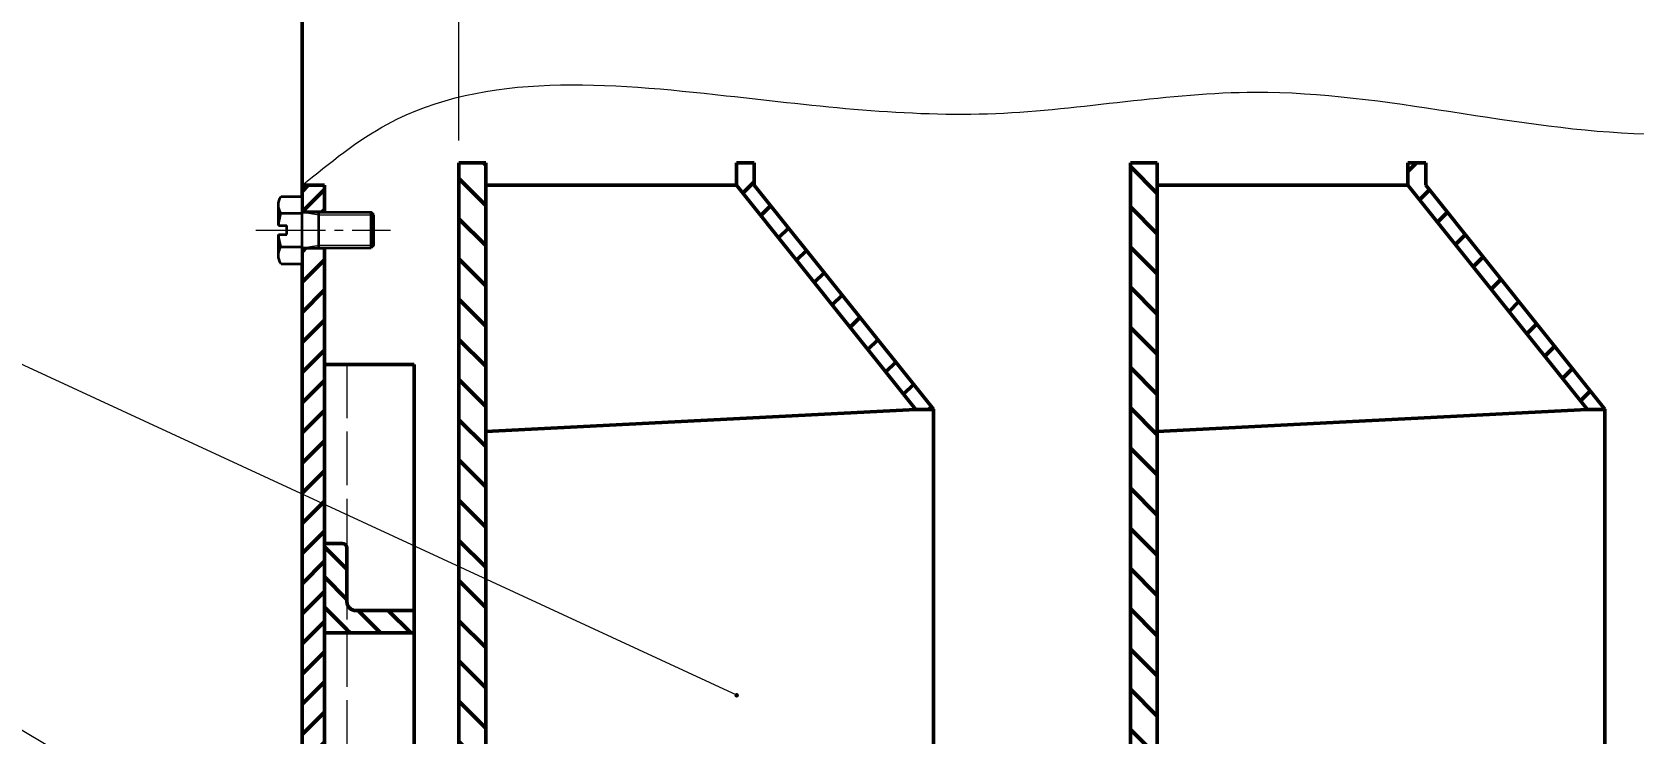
# Model space of a CAD drawing. Header units: millimetres. Extents: x 205 to 2583, y 885 to 2567.
# Drawn here: x 1344.1 to 1701.9, y 2037.6 to 2194.4 of the extents above; entities that cross this region are included whole.
import ezdxf

# ---------------------------------------------------------------- set-up
doc = ezdxf.new("R2010")
doc.units = ezdxf.units.MM
for name, pattern in [('ACAD_ISO02W100', [15, 12, -3]), ('CENTER', [50.8, 31.75, -6.35, 6.35, -6.35]), ('点画线', [18, 12, -2, 2, -2])]:
    doc.linetypes.add(name, pattern=pattern)
doc.layers.get('0').update_dxf_attribs({"lineweight": 18})
for name, color, linetype, lineweight in [('中心线层', 1, '点画线', 18), ('尺寸线层', 3, 'Continuous', 18), ('点划线', 1, 'CENTER', 18), ('粗实线', 7, 'Continuous', 50), ('粗实线层', 7, 'Continuous', 35), ('细实线层', 7, 'Continuous', 18), ('虚线', 2, 'ACAD_ISO02W100', 18)]:
    doc.layers.add(name, color=color, linetype=linetype, lineweight=lineweight)
doc.styles.get("Standard").update_dxf_attribs({"font": ''})
doc.styles.add('标准', font='', dxfattribs={"width": 0.667})
doc.styles.get('Standard').set_extended_font_data('arial')
doc.styles.get('标准').set_extended_font_data('宋体')
doc.dimstyles.new('角度标注', dxfattribs={"dimscale": 5, "dimtxt": 3.5, "dimasz": 3, "dimexe": 3, "dimexo": 1, "dimgap": 1, "dimtad": 1, "dimtih": 1, "dimtoh": 1, "dimdsep": 46, "dimtxsty": 'Standard', "dimcen": 1.5, "dimdle": 6, "dimaunit": 1, "dimadec": 0, "dimazin": 0, "dimtfac": 1, "dimtmove": 0, "dimatfit": 3, "dimfxl": 1, "dimtolj": 1, "dimarcsym": 0})
pattern_1 = [(135, (0, 0), (-3.367596, -3.367596), [])]
pattern_2 = [(135, (0, 0), (-4.490128, -4.490128), [])]
pattern_3 = [(45, (0, 0), (-4.490128, 4.490128), [])]

# ---------------------------------------------------------------- blocks, each defined once
blk = doc.blocks.new('*X29')
at = {"layer": '细实线层', "lineweight": 18}
h = blk.add_hatch(color=0, dxfattribs=at)
edge = h.paths.add_edge_path(flags=0)
edge.add_arc((0, 0), 0.5, 0, 360)
at = {"layer": '细实线层', "color": 0}
for p, q in [((-172.07, 79.64), (-212.07, 79.64)), ((0, 0), (-172.07, 79.64))]:
    blk.add_line(p, q, dxfattribs=at)
at = {"layer": '细实线层', "color": 0, "lineweight": 18, "insert": (-192.07, 84.44), "char_height": 19.553, "width": 70.4, "attachment_point": 8, "line_spacing_factor": 1.15057, "style": '标准'}
blk.add_mtext('\\T1.1;5', dxfattribs=at)
blk = doc.blocks.new('*X30')
at = {"layer": '细实线层', "lineweight": 18}
h = blk.add_hatch(color=0, dxfattribs=at)
edge = h.paths.add_edge_path(flags=0)
edge.add_arc((0, 0), 0.5, 0, 360)
at = {"layer": '细实线层', "color": 0}
for p, q in [((-109.66, 64.78), (-149.66, 64.78)), ((0, 0), (-109.66, 64.78))]:
    blk.add_line(p, q, dxfattribs=at)
at = {"layer": '细实线层', "color": 0, "lineweight": 18, "insert": (-129.66, 69.58), "char_height": 19.777, "width": 70.4, "attachment_point": 8, "line_spacing_factor": 1.15057, "style": '标准'}
blk.add_mtext('\\T1.1;6', dxfattribs=at)
blk = doc.blocks.new('*X36')
at = {"layer": '中心线层'}
blk.add_line((-6.8, 0), (17.5, 0), dxfattribs=at)
at = {"layer": '粗实线层'}
for p, q in [((-4.7, 7.51), (0, 7.51)), ((0, 7.51), (0, -7.51)), ((-5.3, 5.63), (-5.3, 1)), ((-4.7, 3.75), (0, 3.75)), ((0, 4), (15.4, 4)), ((3.75, 4), (3.75, -4)), ((16, 3.4), (15.4, 4)), ((15.4, 4), (15.4, -4)), ((-5.3, 1), (-3.4, 1)), ((-3.4, 1), (-3.4, -1)), ((16, 3.4), (16, -3.4)), ((-5.3, -1), (-3.4, -1)), ((-5.3, -1), (-5.3, -5.63)), ((16, -3.4), (15.4, -4)), ((-4.7, -3.75), (0, -3.75)), ((0, -4), (15.4, -4)), ((-4.7, -7.51), (0, -7.51))]:
    blk.add_line(p, q, dxfattribs=at)
for centre, radius, start, end in [((-2.07, 5.63), 3.23, 144.43, 215.57), ((6.7, 0), 12, 161.7761, 175.2198), ((6.7, 0), 12, 184.7802, 198.2239), ((-2.07, -5.63), 3.23, 144.43, 215.57)]:
    blk.add_arc(centre, radius, start, end, dxfattribs=at)
at = {"layer": '细实线层'}
for p, q in [((0, 4), (3.75, 3.4)), ((3.75, 3.4), (16, 3.4)), ((0, -4), (3.75, -3.4)), ((3.75, -3.4), (16, -3.4))]:
    blk.add_line(p, q, dxfattribs=at)
blk = doc.blocks.new('*X44')
at = {"layer": '尺寸线层', "linetype": 'Continuous'}
for points in [[(1404.4, 2325.78), (1389.4, 2328.28), (1389.4, 2323.28)], [(1439.4, 2325.78), (1454.4, 2328.28), (1454.4, 2323.28)]]:
    blk.add_hatch(color=0, dxfattribs=at).paths.add_polyline_path(points, flags=0)
at = {"layer": '尺寸线层', "color": 0, "linetype": 'Continuous'}
for p, q in [((1404.4, 2265.18), (1404.4, 2340.78)), ((1439.4, 2170.18), (1439.4, 2340.78)), ((1374.4, 2325.78), (1469.4, 2325.78))]:
    blk.add_line(p, q, dxfattribs=at)
at = {"layer": '尺寸线层', "color": 0, "insert": (1421.9, 2339.71), "char_height": 17.5, "width": 50.3659, "attachment_point": 5}
blk.add_mtext('35', dxfattribs=at)
blk = doc.blocks.new('_CAXARROW')
blk.add_hatch(color=0).paths.add_polyline_path([(0, 0), (-1, 0.125), (-1, -0.125)], flags=0)

msp = doc.modelspace()

# ---------------------------------------------------------------- hatches: boundary and pattern name
at = {"layer": '粗实线'}
h = msp.add_hatch(dxfattribs=at)
h.set_pattern_fill('ANSI31', color=3, style=0, pattern_type=0)
h.set_pattern_definition(pattern_2)
h.paths.add_polyline_path([(1445.405, 2165.182), (1439.405, 2165.182), (1439.405, 2035.182), (1439.405, 2034.682), (1439.405, 2027.682), (1445.405, 2027.682)], flags=0)
h = msp.add_hatch(dxfattribs=at)
h.set_pattern_fill('ANSI31', color=3, style=0, pattern_type=0)
h.set_pattern_definition(pattern_3)
h.paths.add_polyline_path([(1541.458, 2110.116), (1545.405, 2110.116), (1545.405, 2110.182), (1505.405, 2160.182), (1505.405, 2165.182), (1501.405, 2165.182), (1501.405, 2160.182)], flags=0)
h = msp.add_hatch(dxfattribs=at)
h.set_pattern_fill('ANSI31', color=3, style=0, pattern_type=0)
h.set_pattern_definition(pattern_2)
h.paths.add_polyline_path([(1595.405, 2165.182), (1589.405, 2165.182), (1589.405, 2035.182), (1589.405, 2034.682), (1589.405, 2027.682), (1595.405, 2027.682)], flags=0)
h = msp.add_hatch(dxfattribs=at)
h.set_pattern_fill('ANSI31', color=3, style=0, pattern_type=0)
h.set_pattern_definition(pattern_3)
h.paths.add_polyline_path([(1691.458, 2110.116), (1695.405, 2110.116), (1695.405, 2110.182), (1655.405, 2160.182), (1655.405, 2165.182), (1651.405, 2165.182), (1651.405, 2160.182)], flags=0)
h = msp.add_hatch(dxfattribs=at)
h.set_pattern_fill('ANSI31', color=3, style=0, pattern_type=0)
h.paths.add_polyline_path([(1404.405, 2154.182), (1409.405, 2154.182), (1409.405, 2160.182), (1404.405, 2160.182)], flags=0)
h = msp.add_hatch(dxfattribs=at)
h.set_pattern_fill('ANSI31', color=3, style=0, pattern_type=0)
h.set_pattern_definition([(45, (0, 0), (-3.367596, 3.367596), [])])
h.paths.add_polyline_path([(1409.405, 2146.182), (1404.405, 2146.182), (1404.405, 1980.182), (1404.405, 1972.404), (1409.405, 1972.404), (1409.405, 1980.182)], flags=0)
h = msp.add_hatch(dxfattribs=at)
h.set_pattern_fill('ANSI31', color=3, style=0, pattern_type=0)
h.set_pattern_definition(pattern_1)
edge = h.paths.add_edge_path(flags=0)
edge.add_line((1409.405, 2060.182), (1414.405, 2060.182))
edge.add_line((1414.405, 2060.182), (1414.405, 2079.182))
edge.add_arc((1413.405, 2079.182), 1, 0, 90)
edge.add_line((1413.405, 2080.182), (1409.405, 2080.182))
edge.add_line((1409.405, 2080.182), (1409.405, 2060.182))
h = msp.add_hatch(dxfattribs=at)
h.set_pattern_fill('ANSI31', color=3, style=0, pattern_type=0)
h.set_pattern_definition(pattern_1)
edge = h.paths.add_edge_path(flags=0)
edge.add_line((1429.405, 2065.182), (1416.405, 2065.182))
edge.add_arc((1416.405, 2067.182), 2, 180, 270, ccw=False)
edge.add_line((1414.405, 2067.182), (1414.405, 2060.182))
edge.add_line((1414.405, 2060.182), (1429.405, 2060.182))
edge.add_line((1429.405, 2060.182), (1429.405, 2065.182))

# ---------------------------------------------------------------- linework, layer by layer
at = {"layer": '点划线'}
msp.add_line((1394.062, 2150.182), (1424.163, 2150.182), dxfattribs=at)
at = {"layer": '粗实线'}
for p, q in [((1404.405, 2260.182), (1404.405, 1540.183)), ((1439.405, 2165.182), (1445.405, 2165.182)), ((1439.405, 2165.182), (1439.405, 2035.182)), ((1445.405, 2165.182), (1445.405, 2010.182)), ((1505.405, 2165.182), (1501.405, 2165.182)), ((1501.405, 2165.182), (1501.405, 2160.182)), ((1505.405, 2160.182), (1505.405, 2165.182)), ((1589.405, 2165.182), (1595.405, 2165.182)), ((1589.405, 2165.182), (1589.405, 2035.182)), ((1595.405, 2165.182), (1595.405, 2010.182)), ((1655.405, 2165.182), (1651.405, 2165.182)), ((1651.405, 2165.182), (1651.405, 2160.182)), ((1655.405, 2160.182), (1655.405, 2165.182)), ((1409.405, 2160.182), (1404.405, 2160.182)), ((1404.405, 2160.182), (1404.405, 1980.182)), ((1409.405, 2160.182), (1409.405, 1980.182)), ((1445.405, 2160.182), (1501.405, 2160.182)), ((1541.405, 2110.182), (1501.405, 2160.182)), ((1505.405, 2160.182), (1545.405, 2110.182)), ((1595.405, 2160.182), (1651.405, 2160.182)), ((1691.405, 2110.182), (1651.405, 2160.182)), ((1655.405, 2160.182), (1695.405, 2110.182)), ((1404.405, 2150.182), (1404.405, 2154.182)), ((1404.405, 2154.182), (1409.405, 2154.182)), ((1404.405, 2146.182), (1409.405, 2146.182)), ((1409.405, 2120.182), (1429.405, 2120.182)), ((1409.405, 2120.182), (1414.405, 2120.182)), ((1429.405, 2120.182), (1429.405, 1800.182)), ((1445.405, 2105.151), (1541.458, 2110.116)), ((1541.405, 2110.182), (1541.458, 2110.116)), ((1541.458, 2110.116), (1545.405, 2110.116)), ((1545.405, 1971.404), (1545.405, 2110.182)), ((1595.405, 2105.151), (1691.458, 2110.116)), ((1691.405, 2110.182), (1691.458, 2110.116)), ((1691.458, 2110.116), (1695.405, 2110.116)), ((1695.405, 1971.404), (1695.405, 2110.182)), ((1409.405, 2080.182), (1413.405, 2080.182)), ((1414.405, 2079.182), (1414.405, 2067.182)), ((1416.405, 2065.182), (1429.405, 2065.182)), ((1414.405, 2060.182), (1409.405, 2060.182)), ((1414.405, 2060.182), (1429.405, 2060.182))]:
    msp.add_line(p, q, dxfattribs=at)
for centre, radius, start, end in [((1413.405, 2079.182), 1, 0, 90), ((1416.405, 2067.182), 2, 180, 270)]:
    msp.add_arc(centre, radius, start, end, dxfattribs=at)
at = {"layer": '细实线层'}
msp.add_open_spline([(1404.405, 2160.182), (1410.579, 2165.205), (1436.695, 2186.449), (1495.171, 2181.055), (1558.354, 2173.011), (1627.286, 2186.823), (1712.466, 2161.386), (1814.219, 2194.275), (1915.034, 2167.368), (1988.279, 2186.344), (2025.153, 2181.078), (2034.405, 2179.433)], degree=3, knots=[0, 0, 0, 0, 23.5493665, 99.615329, 160.0686891, 218.4035452, 306.322509, 418.2766887, 526.1041837, 610.2308144, 638.4225815, 638.4225815, 638.4225815, 638.4225815], dxfattribs=at)
at = {"layer": '虚线'}
msp.add_line((1414.405, 2120.182), (1414.405, 1960.182), dxfattribs=at)

# ---------------------------------------------------------------- block references
at = {"layer": '细实线层'}
for name, p in [('*X29', (1501.467, 2046.258)), ('*X30', (1439.054, 1980.961))]:
    msp.add_blockref(name, p, dxfattribs=at)

# ---------------------------------------------------------------- dimensions: what is measured, and where the dimension line sits
at = {"layer": '尺寸线层'}
dim = msp.add_linear_dim(base=(1439.405, 2325.776), p1=(1404.405, 2260.182), p2=(1439.405, 2165.182), dimstyle='角度标注', override={"dimscale": 5, "dimsah": 1, "dimldrblk": '_CAXARROW', "dimtfill": 1, "dimtzin": 8}, dxfattribs=at)
dim.commit()
dim.dimension.update_dxf_attribs({"geometry": '*X44', "text_midpoint": (1421.905, 2339.706)})

# ---------------------------------------------------------------- next in the draw order: wipeouts: each hides what was drawn before it
msp.add_wipeout([(1420.405, 2150.182), (1420.405, 2146.782), (1419.805, 2146.182), (1408.155, 2146.182), (1404.405, 2146.182), (1404.405, 2142.677), (1399.706, 2142.677), (1399.706, 2142.677), (1399.671, 2142.728), (1399.636, 2142.78), (1399.602, 2142.833), (1399.569, 2142.886), (1399.537, 2142.94), (1399.506, 2142.994), (1399.477, 2143.049), (1399.448, 2143.105), (1399.42, 2143.161), (1399.394, 2143.218), (1399.369, 2143.275), (1399.344, 2143.333), (1399.321, 2143.391), (1399.299, 2143.45), (1399.278, 2143.509), (1399.259, 2143.568), (1399.24, 2143.628), (1399.223, 2143.688), (1399.207, 2143.748), (1399.192, 2143.809), (1399.178, 2143.87), (1399.165, 2143.931), (1399.154, 2143.993), (1399.143, 2144.055), (1399.134, 2144.117), (1399.126, 2144.179), (1399.12, 2144.241), (1399.114, 2144.303), (1399.11, 2144.366), (1399.107, 2144.428), (1399.105, 2144.491), (1399.105, 2144.553), (1399.105, 2144.553), (1399.105, 2149.157), (1399.105, 2149.182), (1399.146, 2149.182), (1401.005, 2149.182), (1401.005, 2150.182), (1401.005, 2151.182), (1399.146, 2151.182), (1399.105, 2151.182), (1399.105, 2155.812), (1399.105, 2155.812), (1399.105, 2155.874), (1399.107, 2155.937), (1399.11, 2155.999), (1399.114, 2156.062), (1399.12, 2156.124), (1399.126, 2156.186), (1399.134, 2156.248), (1399.143, 2156.31), (1399.154, 2156.372), (1399.165, 2156.434), (1399.178, 2156.495), (1399.192, 2156.556), (1399.207, 2156.617), (1399.223, 2156.677), (1399.24, 2156.737), (1399.259, 2156.797), (1399.278, 2156.856), (1399.299, 2156.915), (1399.321, 2156.974), (1399.344, 2157.032), (1399.369, 2157.09), (1399.394, 2157.147), (1399.42, 2157.204), (1399.448, 2157.26), (1399.477, 2157.316), (1399.506, 2157.371), (1399.537, 2157.425), (1399.569, 2157.479), (1399.602, 2157.532), (1399.636, 2157.585), (1399.671, 2157.637), (1399.706, 2157.688), (1399.706, 2157.688), (1404.405, 2157.688), (1404.405, 2154.182), (1404.405, 2154.182), (1408.155, 2154.182), (1419.805, 2154.182), (1419.805, 2154.182), (1420.405, 2153.582)]).dxf.layer = '粗实线'

# ---------------------------------------------------------------- next in the draw order: block references
at = {"layer": '粗实线', "xscale": -1, "rotation": 180.0000000000053}
msp.add_blockref('*X36', (1404.405, 2150.182), dxfattribs=at)

doc.saveas('drawing.dxf')
